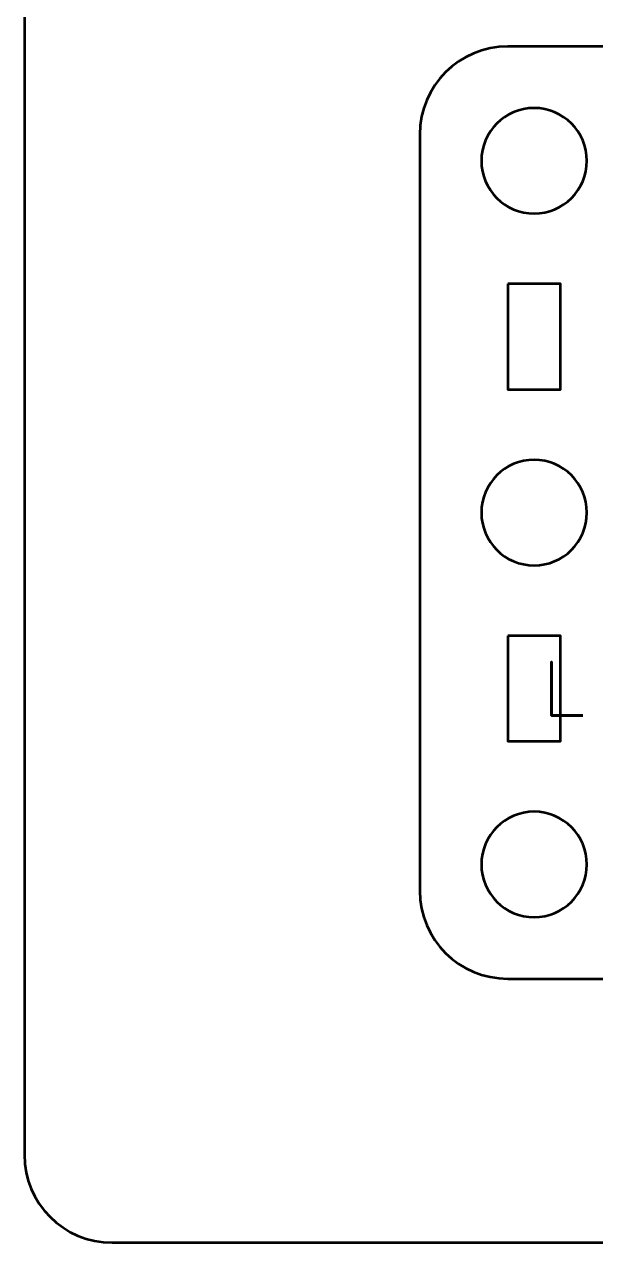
# Model space of a CAD drawing. Header units: centimetres. Extents: x -21 to 0, y -29.7 to 0.
# Drawn here: x -21 to -17.75, y -29.7 to -22.77 of the extents above; entities that cross this region are included whole.
import ezdxf

# ---------------------------------------------------------------- set-up
doc = ezdxf.new("R2010")
doc.units = ezdxf.units.CM
doc.header["$MEASUREMENT"] = 0
doc.layers.add('Layer 1', color=7, linetype='Continuous')

msp = doc.modelspace()

# ---------------------------------------------------------------- linework, layer by layer
at = {"layer": 'Layer 1', "color": 22, "lineweight": 53}
msp.add_open_spline([(-21.00003, -29.19995), (-21.00003, -29.19995), (-21.00003, -0.49992), (-21.00003, -0.49992), (-21.00003, -0.49992), (-21.00003, -0.22295), (-20.77694, 0.00004), (-20.49994, 0.00004), (-20.49994, 0.00004), (-20.49994, 0.00004), (-0.50008, 0.00004), (-0.50008, 0.00004), (-0.50008, 0.00004), (-0.22294, 0.00004), (0.00002, -0.22295), (0.00002, -0.49992), (0.00002, -0.49992), (0.00002, -0.49992), (0.00002, -29.19995), (0.00002, -29.19995), (0.00002, -29.19995), (0.00002, -29.47695), (-0.22294, -29.70004), (-0.50008, -29.70004), (-0.50008, -29.70004), (-0.50008, -29.70004), (-20.49994, -29.70004), (-20.49994, -29.70004), (-20.49994, -29.70004), (-20.77694, -29.70004), (-21.00003, -29.47695), (-21.00003, -29.19995)], degree=3, knots=[0, 0, 0, 0, 0.125, 0.125, 0.125, 0.125, 0.25, 0.25, 0.25, 0.25, 0.375, 0.375, 0.375, 0.375, 0.5, 0.5, 0.5, 0.5, 0.625, 0.625, 0.625, 0.625, 0.75, 0.75, 0.75, 0.75, 0.875, 0.875, 0.875, 0.875, 1, 1, 1, 1], dxfattribs=at)
at = {"layer": 'Layer 1', "color": 114, "lineweight": 53}
msp.add_open_spline([(-18.24994, -22.9), (-18.24994, -22.9), (-13.95007, -22.9), (-13.95007, -22.9), (-13.95007, -22.9), (-13.67293, -22.9), (-13.44997, -23.12309), (-13.44997, -23.40009), (-13.44997, -23.40009), (-13.44997, -23.40009), (-13.44997, -27.69996), (-13.44997, -27.69996), (-13.44997, -27.69996), (-13.44997, -27.9771), (-13.67293, -28.20006), (-13.95007, -28.20006), (-13.95007, -28.20006), (-13.95007, -28.20006), (-18.24994, -28.20006), (-18.24994, -28.20006), (-18.24994, -28.20006), (-18.52694, -28.20006), (-18.75003, -27.9771), (-18.75003, -27.69996), (-18.75003, -27.69996), (-18.75003, -27.69996), (-18.75003, -23.40009), (-18.75003, -23.40009), (-18.75003, -23.40009), (-18.75003, -23.12309), (-18.52694, -22.9), (-18.24994, -22.9)], degree=3, knots=[0, 0, 0, 0, 0.125, 0.125, 0.125, 0.125, 0.25, 0.25, 0.25, 0.25, 0.375, 0.375, 0.375, 0.375, 0.5, 0.5, 0.5, 0.5, 0.625, 0.625, 0.625, 0.625, 0.75, 0.75, 0.75, 0.75, 0.875, 0.875, 0.875, 0.875, 1, 1, 1, 1], dxfattribs=at)
at = {"layer": 'Layer 1', "lineweight": 53}
for points in [[(-17.8, -23.55003), (-17.8, -23.7158), (-17.93423, -23.85003), (-18.10001, -23.85003), (-18.10001, -23.85003), (-18.26567, -23.85003), (-18.40001, -23.7158), (-18.40001, -23.55003), (-18.40001, -23.55003), (-18.40001, -23.38436), (-18.26567, -23.25002), (-18.10001, -23.25002), (-18.10001, -23.25002), (-17.93423, -23.25002), (-17.8, -23.38436), (-17.8, -23.55003)], [(-18.24994, -24.25004), (-18.24994, -24.25004), (-17.94993, -24.25004), (-17.94993, -24.25004), (-17.94993, -24.25004), (-17.94993, -24.25004), (-17.94993, -24.85005), (-17.94993, -24.85005), (-17.94993, -24.85005), (-17.94993, -24.85005), (-18.24994, -24.85005), (-18.24994, -24.85005), (-18.24994, -24.85005), (-18.24994, -24.85005), (-18.24994, -24.25004), (-18.24994, -24.25004)], [(-17.8, -25.5501), (-17.8, -25.71573), (-17.93423, -25.8501), (-18.10001, -25.8501), (-18.10001, -25.8501), (-18.26567, -25.8501), (-18.40001, -25.71573), (-18.40001, -25.5501), (-18.40001, -25.5501), (-18.40001, -25.38433), (-18.26567, -25.2501), (-18.10001, -25.2501), (-18.10001, -25.2501), (-17.93423, -25.2501), (-17.8, -25.38433), (-17.8, -25.5501)], [(-18.24994, -26.25001), (-18.24994, -26.25001), (-17.94993, -26.25001), (-17.94993, -26.25001), (-17.94993, -26.25001), (-17.94993, -26.25001), (-17.94993, -26.85001), (-17.94993, -26.85001), (-17.94993, -26.85001), (-17.94993, -26.85001), (-18.24994, -26.85001), (-18.24994, -26.85001), (-18.24994, -26.85001), (-18.24994, -26.85001), (-18.24994, -26.25001), (-18.24994, -26.25001)], [(-17.8, -27.55003), (-17.8, -27.7157), (-17.93423, -27.85003), (-18.10001, -27.85003), (-18.10001, -27.85003), (-18.26567, -27.85003), (-18.40001, -27.7157), (-18.40001, -27.55003), (-18.40001, -27.55003), (-18.40001, -27.3844), (-18.26567, -27.25003), (-18.10001, -27.25003), (-18.10001, -27.25003), (-17.93423, -27.25003), (-17.8, -27.3844), (-17.8, -27.55003)]]:
    msp.add_open_spline(points, degree=3, knots=[0, 0, 0, 0, 0.25, 0.25, 0.25, 0.25, 0.5, 0.5, 0.5, 0.5, 0.75, 0.75, 0.75, 0.75, 1, 1, 1, 1], dxfattribs=at)
at = {"layer": 'Layer 1', "color": 30, "lineweight": 53}
msp.add_open_spline([(-17.82305, -26.70264), (-17.82305, -26.70264), (-18.00127, -26.70264), (-18.00127, -26.70264), (-18.00127, -26.70264), (-18.00127, -26.70264), (-18.00127, -26.39742), (-18.00127, -26.39742), (-18.00127, -26.39742), (-18.00127, -26.39742), (-18.00127, -26.70264), (-18.00127, -26.70264), (-18.00127, -26.70264), (-18.00127, -26.70264), (-17.82305, -26.70264), (-17.82305, -26.70264)], degree=3, knots=[0, 0, 0, 0, 0.25, 0.25, 0.25, 0.25, 0.5, 0.5, 0.5, 0.5, 0.75, 0.75, 0.75, 0.75, 1, 1, 1, 1], dxfattribs=at)

doc.saveas('drawing.dxf')
